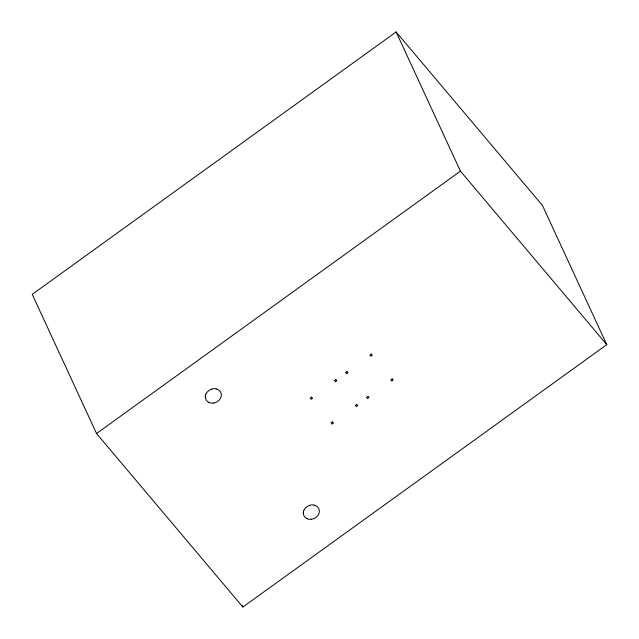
<?xml version="1.0" encoding="UTF-8"?>
<svg xmlns="http://www.w3.org/2000/svg" width="639" height="639" viewBox="0 0 639 639"><rect width="100%" height="100%" fill="white"/><g stroke="black" fill="none" stroke-linecap="round" stroke-linejoin="round"><path stroke-width="0.96" d="M396.124 31.95L32.23 294.339L96.545 433.53L242.876 607.05L606.77 344.661L542.455 205.47L396.124 31.95L460.439 171.14L606.77 344.661M96.545 433.53L460.439 171.14M242.045 605.245L242.876 607.05M311.377 519.243A8.219 6.917 -24.9 0 0 318.07 515.202A8.283 6.973 -24.9 0 0 319.196 509.794A8.219 6.917 -24.9 0 0 314.3 505.193M307.008 518.62A8.219 6.917 -24.9 0 1 303.341 513.101M303.908 510.385A8.219 6.917 -24.9 0 1 309.771 505.361M311.321 519.275A8.283 6.973 -24.9 0 1 306.92 518.652M303.221 513.101A8.283 6.973 -24.9 0 1 303.797 510.361M309.715 505.289A8.283 6.973 -24.9 0 1 314.276 505.129M213.37 403.025A8.219 6.917 -24.9 0 0 220.064 398.984A8.283 6.973 -24.9 0 0 221.19 393.576A8.219 6.917 -24.9 0 0 216.294 388.975M208.993 402.402A8.219 6.917 -24.9 0 1 205.335 396.883M205.902 394.167A8.219 6.917 -24.9 0 1 211.765 389.143M213.314 403.065A8.283 6.973 -24.9 0 1 208.913 402.434M205.215 396.883A8.283 6.973 -24.9 0 1 205.79 394.143M211.701 389.071A8.283 6.973 -24.9 0 1 216.27 388.911M311.584 397.131L310.155 398.161L311.129 399.311L312.559 398.281L311.584 397.131M335.866 379.622L334.437 380.652L335.411 381.81L336.833 380.78L335.866 379.622M347.001 371.594L345.571 372.625L346.546 373.775L347.975 372.745L347.001 371.594M371.283 354.086L369.853 355.116L370.828 356.266L372.249 355.236L371.283 354.086M332.488 421.924L331.058 422.946L332.032 424.104L333.462 423.074L332.488 421.924M356.77 404.415L355.34 405.445L356.314 406.596L357.736 405.565L356.77 404.415M367.904 396.38L366.482 397.41L367.449 398.56L368.879 397.538L367.904 396.38M392.186 378.871L390.756 379.901L391.731 381.06L393.161 380.029L392.186 378.871"/></g></svg>
